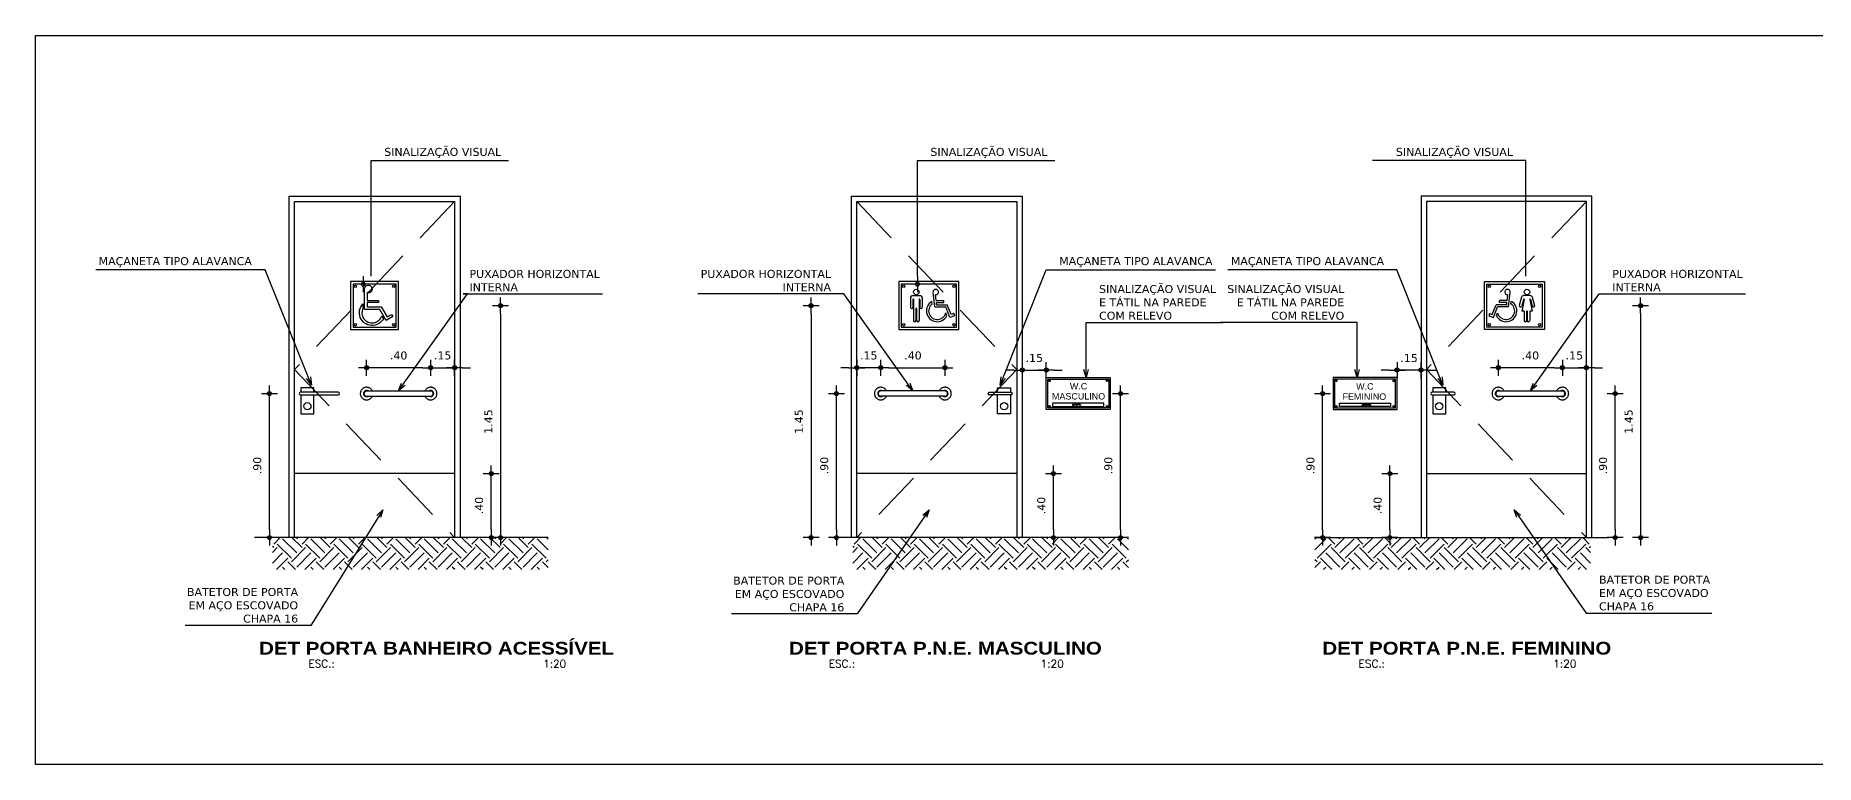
# Model space of a CAD drawing. Header units: millimetres. Extents: x 490 to 675, y -160 to -87.
# Drawn here: x 604.93 to 616.05, y -111.9 to -107.35 of the extents above; entities that cross this region are included whole.
import ezdxf
from ezdxf.enums import TextEntityAlignment as Align

# ---------------------------------------------------------------- set-up
doc = ezdxf.new("R2010")
doc.units = ezdxf.units.MM
doc.header["$LTSCALE"] = 2.5
doc.linetypes.add('HIDDEN', pattern=[0.375, 0.25, -0.125])
doc.linetypes.add('HIDDEN2', pattern=[0.1875, 0.125, -0.0625])
for name, color, linetype in [('COTAS', 1, 'Continuous'), ('HACHURA LINHA', 8, 'Continuous'), ('IND_TEXTOS', 1, 'Continuous'), ('PAREDE', 4, 'Continuous'), ('Projecao', 8, 'HIDDEN'), ('PROJEÇÃO', 1, 'HIDDEN2'), ('TITULO', 2, 'Continuous'), ('TXAMB', 2, 'Continuous'), ('VISTA', 1, 'Continuous')]:
    doc.layers.add(name, color=color, linetype=linetype)
doc.styles.add('ARIAL', font='arial.ttf')
doc.styles.add('COTA100', font='ROMANS.SHX')
doc.styles.add('COTA200', font='ROMANS.SHX')
doc.styles.add('TIT200', font='')
doc.styles.add('VERDANA', font='verdana.ttf')
doc.styles.get('TIT200').set_extended_font_data('Arial Black')
doc.dimstyles.new('COTA025', dxfattribs={"dimtxt": 0.05, "dimasz": 0.05, "dimexe": 1.25, "dimexo": 0.625, "dimgap": 0.05, "dimtad": 1, "dimzin": 4, "dimdsep": 46, "dimtxsty": 'VERDANA', "dimblk": 'bola', "dimcen": -0.25, "dimse1": 1, "dimse2": 1, "dimclrd": 1, "dimclrt": 2, "dimadec": 0, "dimazin": 0, "dimtfac": 1, "dimtix": 1, "dimtmove": 2, "dimatfit": 3, "dimldrblk": 'OPEN30', "dimfxl": 1.25, "dimtolj": 1, "dimarcsym": 0})
doc.dimstyles.new('COTA100', dxfattribs={"dimtxt": 0.18, "dimasz": 0.18, "dimexe": 0.05, "dimexo": 0.06, "dimgap": 0.1, "dimtad": 1, "dimzin": 4, "dimdsep": 46, "dimtxsty": 'COTA100', "dimblk": 'bola', "dimcen": 0.09, "dimdle": 0.05, "dimse1": 1, "dimse2": 1, "dimclrd": 256, "dimclrt": 2, "dimadec": 0, "dimazin": 0, "dimtfac": 1, "dimtix": 1, "dimtmove": 2, "dimatfit": 1, "dimldrblk": 'OPEN30', "dimfxl": 1, "dimtolj": 1, "dimtzin": 4, "dimarcsym": 0})

# ---------------------------------------------------------------- blocks, each defined once
blk = doc.blocks.new('bola')
blk.add_hatch(color=0).paths.add_polyline_path([(-0.25, 0, 1), (0.25, 0, 1)])
at = {"color": 0}
for p, q in [((-1, 0), (-0.25, 0)), ((0, 1), (0, 0.25)), ((0.25, 0), (1, 0)), ((0, -0.25), (0, -1))]:
    blk.add_line(p, q, dxfattribs=at)
blk.add_circle((0, 0), 0.25, dxfattribs=at)
blk = doc.blocks.new('*D257')
at = {"layer": 'COTAS', "color": 1, "lineweight": -2}
blk.add_line((609.778, -109.085), (609.778, -110.435), dxfattribs=at)
at = {"layer": 'DEFPOINTS', "color": 0}
for p in [(610.327, -109.035), (609.778, -110.485), (611.058, -110.485)]:
    blk.add_point(p, dxfattribs=at)
at = {"layer": 'COTAS', "color": 1, "lineweight": -2, "xscale": 0.05, "yscale": 0.05, "zscale": 0.05}
for p, rotation in [((609.778, -109.035), 90), ((609.778, -110.485), 270)]:
    blk.add_blockref('bola', p, dxfattribs=dict(at, rotation=rotation))
at = {"layer": 'COTAS', "color": 2, "insert": (609.702, -109.76), "char_height": 0.05, "attachment_point": 5, "rotation": 90, "style": 'VERDANA'}
blk.add_mtext('\\A1;1.45', dxfattribs=at)
blk = doc.blocks.new('_OPEN30')
at = {"color": 0, "linetype": 'ByBlock', "ltscale": 0.5}
for p, q in [((-1, 0.27), (0, 0)), ((0, 0), (-1, -0.27)), ((0, 0), (-1, 0))]:
    blk.add_line(p, q, dxfattribs=at)
blk = doc.blocks.new('*D258')
at = {"layer": 'COTAS', "color": 1, "lineweight": -2}
blk.add_line((611.293, -110.435), (611.293, -110.135), dxfattribs=at)
at = {"layer": 'DEFPOINTS', "color": 0}
for p in [(611.049, -110.085), (611.293, -110.085), (611.124, -110.485)]:
    blk.add_point(p, dxfattribs=at)
at = {"layer": 'COTAS', "color": 1, "lineweight": -2, "xscale": 0.05, "yscale": 0.05, "zscale": 0.05}
for p, rotation in [((611.293, -110.085), 90), ((611.293, -110.485), 270)]:
    blk.add_blockref('bola', p, dxfattribs=dict(at, rotation=rotation))
at = {"layer": 'COTAS', "color": 2, "insert": (611.217, -110.285), "char_height": 0.05, "attachment_point": 5, "rotation": 90, "style": 'VERDANA'}
blk.add_mtext('\\A1;.40', dxfattribs=at)
blk = doc.blocks.new('*D259')
at = {"layer": 'COTAS', "color": 1, "lineweight": -2}
for p, q in [((611.048, -109.438), (610.998, -109.438)), ((611.098, -109.438), (611.248, -109.438)), ((611.298, -109.438), (611.348, -109.438))]:
    blk.add_line(p, q, dxfattribs=at)
at = {"layer": 'DEFPOINTS', "color": 0}
for p in [(611.098, -109.418), (611.248, -109.438), (611.248, -109.485)]:
    blk.add_point(p, dxfattribs=at)
at = {"layer": 'COTAS', "color": 1, "lineweight": -2, "xscale": 0.05, "yscale": 0.05, "zscale": 0.05}
blk.add_blockref('bola', (611.098, -109.438), dxfattribs=at)
at = {"layer": 'COTAS', "color": 1, "lineweight": -2, "xscale": 0.05, "yscale": 0.05, "zscale": 0.05, "rotation": 180}
blk.add_blockref('bola', (611.248, -109.438), dxfattribs=at)
at = {"layer": 'COTAS', "color": 2, "insert": (611.173, -109.363), "char_height": 0.05, "attachment_point": 5, "style": 'VERDANA'}
blk.add_mtext('\\A1;.15', dxfattribs=at)
blk = doc.blocks.new('*D260')
at = {"layer": 'COTAS', "color": 1, "lineweight": -2}
blk.add_line((611.712, -110.435), (611.712, -109.635), dxfattribs=at)
at = {"layer": 'DEFPOINTS', "color": 0}
for p in [(611.248, -109.585), (611.712, -109.585), (611.229, -110.485)]:
    blk.add_point(p, dxfattribs=at)
at = {"layer": 'COTAS', "color": 1, "lineweight": -2, "xscale": 0.05, "yscale": 0.05, "zscale": 0.05}
for p, rotation in [((611.712, -109.585), 90), ((611.712, -110.485), 270)]:
    blk.add_blockref('bola', p, dxfattribs=dict(at, rotation=rotation))
at = {"layer": 'COTAS', "color": 2, "insert": (611.636, -110.035), "char_height": 0.05, "attachment_point": 5, "rotation": 90, "style": 'VERDANA'}
blk.add_mtext('\\A1;.90', dxfattribs=at)
blk = doc.blocks.new('USERTICK')
at = {"color": 0}
for p, q in [((-1, 0), (1, 0)), ((0, 1), (0, -1))]:
    blk.add_line(p, q, dxfattribs=at)
blk.add_circle((0, 0), 0.25, dxfattribs=at)
blk = doc.blocks.new('*D270')
at = {"layer": 'COTAS', "color": 1, "lineweight": -2}
blk.add_line((609.937, -110.435), (609.937, -109.635), dxfattribs=at)
at = {"layer": 'DEFPOINTS', "color": 0}
for p in [(609.937, -109.585), (610.214, -109.585), (610.031, -110.485)]:
    blk.add_point(p, dxfattribs=at)
at = {"layer": 'COTAS', "color": 1, "lineweight": -2, "xscale": 0.05, "yscale": 0.05, "zscale": 0.05}
for p, rotation in [((609.937, -109.585), 90), ((609.937, -110.485), 270)]:
    blk.add_blockref('bola', p, dxfattribs=dict(at, rotation=rotation))
at = {"layer": 'COTAS', "color": 2, "insert": (609.861, -110.035), "char_height": 0.05, "attachment_point": 5, "rotation": 90, "style": 'VERDANA'}
blk.add_mtext('\\A1;.90', dxfattribs=at)
blk = doc.blocks.new('*D271')
at = {"layer": 'COTAS', "color": 1, "lineweight": -2}
blk.add_line((610.264, -109.423), (610.565, -109.423), dxfattribs=at)
at = {"layer": 'DEFPOINTS', "color": 0}
for p in [(610.615, -109.423), (610.214, -109.585), (610.615, -109.585)]:
    blk.add_point(p, dxfattribs=at)
at = {"layer": 'COTAS', "color": 1, "lineweight": -2, "xscale": 0.05, "yscale": 0.05, "zscale": 0.05, "rotation": 180}
blk.add_blockref('bola', (610.214, -109.423), dxfattribs=at)
at = {"layer": 'COTAS', "color": 1, "lineweight": -2, "xscale": 0.05, "yscale": 0.05, "zscale": 0.05}
blk.add_blockref('bola', (610.615, -109.423), dxfattribs=at)
at = {"layer": 'COTAS', "color": 2, "insert": (610.415, -109.347), "char_height": 0.05, "attachment_point": 5, "style": 'VERDANA'}
blk.add_mtext('\\A1;.40', dxfattribs=at)
blk = doc.blocks.new('*D272')
at = {"layer": 'COTAS', "color": 1, "lineweight": -2}
for p, q in [((610.014, -109.423), (609.964, -109.423)), ((610.214, -109.423), (610.064, -109.423)), ((610.264, -109.423), (610.314, -109.423))]:
    blk.add_line(p, q, dxfattribs=at)
at = {"layer": 'DEFPOINTS', "color": 0}
for p in [(610.064, -109.423), (610.214, -109.585), (610.064, -110.085)]:
    blk.add_point(p, dxfattribs=at)
at = {"layer": 'COTAS', "color": 1, "lineweight": -2, "xscale": 0.05, "yscale": 0.05, "zscale": 0.05}
blk.add_blockref('bola', (610.064, -109.423), dxfattribs=at)
at = {"layer": 'COTAS', "color": 1, "lineweight": -2, "xscale": 0.05, "yscale": 0.05, "zscale": 0.05, "rotation": 180}
blk.add_blockref('bola', (610.214, -109.423), dxfattribs=at)
at = {"layer": 'COTAS', "color": 2, "insert": (610.139, -109.347), "char_height": 0.05, "attachment_point": 5, "style": 'VERDANA'}
blk.add_mtext('\\A1;.15', dxfattribs=at)
blk = doc.blocks.new('*D230')
at = {"layer": 'COTAS', "color": 1, "lineweight": -2}
blk.add_line((614.962, -109.085), (614.962, -110.435), dxfattribs=at)
at = {"layer": 'DEFPOINTS', "color": 0}
for p in [(614.413, -109.035), (613.682, -110.485), (614.962, -110.485)]:
    blk.add_point(p, dxfattribs=at)
at = {"layer": 'COTAS', "color": 1, "lineweight": -2, "xscale": 0.05, "yscale": 0.05, "zscale": 0.05}
for p, rotation in [((614.962, -109.035), 90), ((614.962, -110.485), 270)]:
    blk.add_blockref('bola', p, dxfattribs=dict(at, rotation=rotation))
at = {"layer": 'COTAS', "color": 2, "insert": (614.887, -109.76), "char_height": 0.05, "attachment_point": 5, "rotation": 90, "style": 'VERDANA'}
blk.add_mtext('\\A1;1.45', dxfattribs=at)
blk = doc.blocks.new('*D231')
at = {"layer": 'COTAS', "color": 1, "lineweight": -2}
blk.add_line((613.395, -110.435), (613.395, -110.135), dxfattribs=at)
at = {"layer": 'DEFPOINTS', "color": 0}
for p in [(613.395, -110.085), (613.639, -110.085), (613.564, -110.485)]:
    blk.add_point(p, dxfattribs=at)
at = {"layer": 'COTAS', "color": 1, "lineweight": -2, "xscale": 0.05, "yscale": 0.05, "zscale": 0.05}
for p, rotation in [((613.395, -110.085), 90), ((613.395, -110.485), 270)]:
    blk.add_blockref('bola', p, dxfattribs=dict(at, rotation=rotation))
at = {"layer": 'COTAS', "color": 2, "insert": (613.319, -110.285), "char_height": 0.05, "attachment_point": 5, "rotation": 90, "style": 'VERDANA'}
blk.add_mtext('\\A1;.40', dxfattribs=at)
blk = doc.blocks.new('*D232')
at = {"layer": 'COTAS', "color": 1, "lineweight": -2}
for p, q in [((613.39, -109.438), (613.34, -109.438)), ((613.59, -109.438), (613.44, -109.438)), ((613.64, -109.438), (613.69, -109.438))]:
    blk.add_line(p, q, dxfattribs=at)
at = {"layer": 'DEFPOINTS', "color": 0}
for p in [(613.59, -109.418), (613.44, -109.438), (613.44, -109.485)]:
    blk.add_point(p, dxfattribs=at)
at = {"layer": 'COTAS', "color": 1, "lineweight": -2, "xscale": 0.05, "yscale": 0.05, "zscale": 0.05}
blk.add_blockref('bola', (613.44, -109.438), dxfattribs=at)
at = {"layer": 'COTAS', "color": 1, "lineweight": -2, "xscale": 0.05, "yscale": 0.05, "zscale": 0.05, "rotation": 180}
blk.add_blockref('bola', (613.59, -109.438), dxfattribs=at)
at = {"layer": 'COTAS', "color": 2, "insert": (613.515, -109.363), "char_height": 0.05, "attachment_point": 5, "style": 'VERDANA'}
blk.add_mtext('\\A1;.15', dxfattribs=at)
blk = doc.blocks.new('*D233')
at = {"layer": 'COTAS', "color": 1, "lineweight": -2}
blk.add_line((612.975, -110.435), (612.975, -109.635), dxfattribs=at)
at = {"layer": 'DEFPOINTS', "color": 0}
for p in [(612.975, -109.585), (613.44, -109.585), (613.458, -110.485)]:
    blk.add_point(p, dxfattribs=at)
at = {"layer": 'COTAS', "color": 1, "lineweight": -2, "xscale": 0.05, "yscale": 0.05, "zscale": 0.05}
for p, rotation in [((612.975, -109.585), 90), ((612.975, -110.485), 270)]:
    blk.add_blockref('bola', p, dxfattribs=dict(at, rotation=rotation))
at = {"layer": 'COTAS', "color": 2, "insert": (612.899, -110.035), "char_height": 0.05, "attachment_point": 5, "rotation": 90, "style": 'VERDANA'}
blk.add_mtext('\\A1;.90', dxfattribs=at)
blk = doc.blocks.new('*D261')
at = {"layer": 'COTAS', "color": 1, "lineweight": -2}
blk.add_line((614.803, -110.435), (614.803, -109.635), dxfattribs=at)
at = {"layer": 'DEFPOINTS', "color": 0}
for p in [(614.526, -109.585), (614.803, -109.585), (614.71, -110.485)]:
    blk.add_point(p, dxfattribs=at)
at = {"layer": 'COTAS', "color": 1, "lineweight": -2, "xscale": 0.05, "yscale": 0.05, "zscale": 0.05}
for p, rotation in [((614.803, -109.585), 90), ((614.803, -110.485), 270)]:
    blk.add_blockref('bola', p, dxfattribs=dict(at, rotation=rotation))
at = {"layer": 'COTAS', "color": 2, "insert": (614.727, -110.035), "char_height": 0.05, "attachment_point": 5, "rotation": 90, "style": 'VERDANA'}
blk.add_mtext('\\A1;.90', dxfattribs=at)
blk = doc.blocks.new('*D262')
at = {"layer": 'COTAS', "color": 1, "lineweight": -2}
blk.add_line((614.423, -109.423), (614.123, -109.423), dxfattribs=at)
at = {"layer": 'DEFPOINTS', "color": 0}
for p in [(614.073, -109.423), (614.073, -109.585), (614.473, -109.585)]:
    blk.add_point(p, dxfattribs=at)
at = {"layer": 'COTAS', "color": 1, "lineweight": -2, "xscale": 0.05, "yscale": 0.05, "zscale": 0.05, "rotation": 180}
blk.add_blockref('bola', (614.073, -109.423), dxfattribs=at)
at = {"layer": 'COTAS', "color": 1, "lineweight": -2, "xscale": 0.05, "yscale": 0.05, "zscale": 0.05}
blk.add_blockref('bola', (614.473, -109.423), dxfattribs=at)
at = {"layer": 'COTAS', "color": 2, "insert": (614.273, -109.347), "char_height": 0.05, "attachment_point": 5, "style": 'VERDANA'}
blk.add_mtext('\\A1;.40', dxfattribs=at)
blk = doc.blocks.new('*D263')
at = {"layer": 'COTAS', "color": 1, "lineweight": -2}
for p, q in [((614.423, -109.423), (614.373, -109.423)), ((614.473, -109.423), (614.623, -109.423)), ((614.673, -109.423), (614.723, -109.423))]:
    blk.add_line(p, q, dxfattribs=at)
at = {"layer": 'DEFPOINTS', "color": 0}
for p in [(614.623, -109.423), (614.473, -109.585), (614.623, -110.085)]:
    blk.add_point(p, dxfattribs=at)
at = {"layer": 'COTAS', "color": 1, "lineweight": -2, "xscale": 0.05, "yscale": 0.05, "zscale": 0.05}
blk.add_blockref('bola', (614.473, -109.423), dxfattribs=at)
at = {"layer": 'COTAS', "color": 1, "lineweight": -2, "xscale": 0.05, "yscale": 0.05, "zscale": 0.05, "rotation": 180}
blk.add_blockref('bola', (614.623, -109.423), dxfattribs=at)
at = {"layer": 'COTAS', "color": 2, "insert": (614.548, -109.347), "char_height": 0.05, "attachment_point": 5, "style": 'VERDANA'}
blk.add_mtext('\\A1;.15', dxfattribs=at)
blk = doc.blocks.new('*D325')
at = {"layer": 'COTAS', "color": 1, "lineweight": -2}
blk.add_line((607.838, -109.085), (607.838, -110.435), dxfattribs=at)
at = {"layer": 'DEFPOINTS', "color": 0}
for p in [(607.251, -109.035), (606.557, -110.485), (607.838, -110.485)]:
    blk.add_point(p, dxfattribs=at)
at = {"layer": 'COTAS', "color": 1, "lineweight": -2, "xscale": 0.05, "yscale": 0.05, "zscale": 0.05}
for p, rotation in [((607.838, -109.035), 90), ((607.838, -110.485), 270)]:
    blk.add_blockref('bola', p, dxfattribs=dict(at, rotation=rotation))
at = {"layer": 'COTAS', "color": 2, "insert": (607.762, -109.76), "char_height": 0.05, "attachment_point": 5, "rotation": 90, "style": 'VERDANA'}
blk.add_mtext('\\A1;1.45', dxfattribs=at)
blk = doc.blocks.new('*D326')
at = {"layer": 'COTAS', "color": 1, "lineweight": -2}
blk.add_line((607.78, -110.435), (607.78, -110.135), dxfattribs=at)
at = {"layer": 'DEFPOINTS', "color": 0}
for p in [(607.536, -110.085), (607.78, -110.085), (607.611, -110.485)]:
    blk.add_point(p, dxfattribs=at)
at = {"layer": 'COTAS', "color": 1, "lineweight": -2, "xscale": 0.05, "yscale": 0.05, "zscale": 0.05}
for p, rotation in [((607.78, -110.085), 90), ((607.78, -110.485), 270)]:
    blk.add_blockref('bola', p, dxfattribs=dict(at, rotation=rotation))
at = {"layer": 'COTAS', "color": 2, "insert": (607.704, -110.285), "char_height": 0.05, "attachment_point": 5, "rotation": 90, "style": 'VERDANA'}
blk.add_mtext('\\A1;.40', dxfattribs=at)
blk = doc.blocks.new('*D327')
at = {"layer": 'COTAS', "color": 1, "lineweight": -2}
blk.add_line((606.394, -110.435), (606.394, -109.635), dxfattribs=at)
at = {"layer": 'DEFPOINTS', "color": 0}
for p in [(606.394, -109.585), (607.184, -109.585), (606.3, -110.485)]:
    blk.add_point(p, dxfattribs=at)
at = {"layer": 'COTAS', "color": 1, "lineweight": -2, "xscale": 0.05, "yscale": 0.05, "zscale": 0.05}
for p, rotation in [((606.394, -109.585), 90), ((606.394, -110.485), 270)]:
    blk.add_blockref('bola', p, dxfattribs=dict(at, rotation=rotation))
at = {"layer": 'COTAS', "color": 2, "insert": (606.318, -110.035), "char_height": 0.05, "attachment_point": 5, "rotation": 90, "style": 'VERDANA'}
blk.add_mtext('\\A1;.90', dxfattribs=at)
blk = doc.blocks.new('*D328')
at = {"layer": 'COTAS', "color": 1, "lineweight": -2}
blk.add_line((607.351, -109.423), (607.051, -109.423), dxfattribs=at)
at = {"layer": 'DEFPOINTS', "color": 0}
for p in [(607.001, -109.423), (607.001, -109.585), (607.401, -109.585)]:
    blk.add_point(p, dxfattribs=at)
at = {"layer": 'COTAS', "color": 1, "lineweight": -2, "xscale": 0.05, "yscale": 0.05, "zscale": 0.05, "rotation": 180}
blk.add_blockref('bola', (607.001, -109.423), dxfattribs=at)
at = {"layer": 'COTAS', "color": 1, "lineweight": -2, "xscale": 0.05, "yscale": 0.05, "zscale": 0.05}
blk.add_blockref('bola', (607.401, -109.423), dxfattribs=at)
at = {"layer": 'COTAS', "color": 2, "insert": (607.201, -109.347), "char_height": 0.05, "attachment_point": 5, "style": 'VERDANA'}
blk.add_mtext('\\A1;.40', dxfattribs=at)
blk = doc.blocks.new('*D329')
at = {"layer": 'COTAS', "color": 1, "lineweight": -2}
for p, q in [((607.351, -109.423), (607.301, -109.423)), ((607.401, -109.423), (607.551, -109.423)), ((607.601, -109.423), (607.651, -109.423))]:
    blk.add_line(p, q, dxfattribs=at)
at = {"layer": 'DEFPOINTS', "color": 0}
for p in [(607.551, -109.423), (607.401, -109.585), (607.551, -110.085)]:
    blk.add_point(p, dxfattribs=at)
at = {"layer": 'COTAS', "color": 1, "lineweight": -2, "xscale": 0.05, "yscale": 0.05, "zscale": 0.05}
blk.add_blockref('bola', (607.401, -109.423), dxfattribs=at)
at = {"layer": 'COTAS', "color": 1, "lineweight": -2, "xscale": 0.05, "yscale": 0.05, "zscale": 0.05, "rotation": 180}
blk.add_blockref('bola', (607.551, -109.423), dxfattribs=at)
at = {"layer": 'COTAS', "color": 2, "insert": (607.476, -109.347), "char_height": 0.05, "attachment_point": 5, "style": 'VERDANA'}
blk.add_mtext('\\A1;.15', dxfattribs=at)
blk = doc.blocks.new('A$C3C616FB4')
at = {"color": 0}
for points in [[(0.938, 1.125), (0.375, 1.125), (0.375, 0.916), (1.072, 0.916), (1.358, 0.42), (1.575, 0.545), (1.637, 0.437), (1.312, 0.249), (1, 0.791), (0.25, 0.791), (0.25, 1.791, -3.146264), (0.375, 1.614), (0.375, 1.225), (0.938, 1.225)], [(0.175, 1.059), (0.175, 0.843, 1.067989), (1.1, 0.468), (1.177, 0.333, -1.151299)]]:
    blk.add_lwpolyline(points, format="xyb", close=True, dxfattribs=at)

msp = doc.modelspace()

# ---------------------------------------------------------------- hatches: boundary and pattern name
at = {"layer": 'HACHURA LINHA'}
h = msp.add_hatch(dxfattribs=at)
h.set_pattern_fill('EARTH', color=256, scale=0.5, angle=45, style=0)
h.set_pattern_definition([(45, (543.66472, -310.99114), (0, 0.176776695), [0.125, -0.125]), (45, (543.63157, -310.95799), (0, 0.176776695), [0.125, -0.125]), (45, (543.59843, -310.92485), (0, 0.176776695), [0.125, -0.125]), (135, (543.59843, -310.90275), (-0.176776695, 0), [0.125, -0.125]), (135, (543.63157, -310.8696), (-0.176776695, 0), [0.125, -0.125]), (135, (543.66472, -310.83646), (-0.176776695, 0), [0.125, -0.125])])
h.paths.add_polyline_path([(608.135, -110.485), (606.413, -110.485), (606.413, -110.685), (608.135, -110.685)])
h = msp.add_hatch(dxfattribs=at)
h.set_pattern_fill('EARTH', color=256, scale=0.5, angle=45, style=0)
h.set_pattern_definition([(45, (547.29079, -310.99114), (0, 0.176776695), [0.125, -0.125]), (45, (547.25765, -310.95799), (0, 0.176776695), [0.125, -0.125]), (45, (547.2245, -310.92485), (0, 0.176776695), [0.125, -0.125]), (135, (547.2245, -310.90275), (-0.176776695, 0), [0.125, -0.125]), (135, (547.25765, -310.8696), (-0.176776695, 0), [0.125, -0.125]), (135, (547.29079, -310.83646), (-0.176776695, 0), [0.125, -0.125])])
h.paths.add_polyline_path([(611.761, -110.485), (610.039, -110.485), (610.039, -110.685), (611.761, -110.685)])
h = msp.add_hatch(dxfattribs=at)
h.set_pattern_fill('EARTH', color=256, scale=0.5, angle=45, style=0)
h.set_pattern_definition([(135, (677.39694, -310.99114), (0, 0.176776695), [0.125, -0.125]), (135, (677.43009, -310.95799), (0, 0.176776695), [0.125, -0.125]), (135, (677.46323, -310.92485), (0, 0.176776695), [0.125, -0.125]), (45, (677.46323, -310.90275), (0.176776695, 0), [0.125, -0.125]), (45, (677.43009, -310.8696), (0.176776695, 0), [0.125, -0.125]), (45, (677.39694, -310.83646), (0.176776695, 0), [0.125, -0.125])])
h.paths.add_polyline_path([(612.927, -110.485), (614.649, -110.485), (614.649, -110.685), (612.927, -110.685)])

# ---------------------------------------------------------------- linework, layer by layer
at = {"color": 6}
msp.add_lwpolyline([(604.933, -107.347), (621.482, -107.347), (621.482, -111.904), (604.933, -111.904)], close=True, dxfattribs=at)
at = {"layer": 'COTAS'}
for p, q in [((607.03, -108.851), (607.03, -108.128)), ((610.443, -108.851), (610.443, -108.128)), ((614.244, -108.851), (614.244, -108.128))]:
    msp.add_line(p, q, dxfattribs=at)
at = {"layer": 'IND_TEXTOS'}
for p, q in [((607.03, -108.128), (607.888, -108.128)), ((610.443, -108.128), (611.301, -108.128)), ((614.244, -108.128), (613.287, -108.128))]:
    msp.add_line(p, q, dxfattribs=at)
at = {"layer": 'PAREDE'}
for p, q in [((608.135, -110.485), (606.3, -110.485)), ((611.761, -110.485), (609.924, -110.485)), ((612.927, -110.485), (614.763, -110.485))]:
    msp.add_line(p, q, dxfattribs=at)
at = {"layer": 'Projecao'}
for points in [[(607.001, -109.568), (607.401, -109.568)], [(607.001, -109.601), (607.401, -109.601)], [(610.615, -109.568), (610.214, -109.568)], [(610.615, -109.601), (610.214, -109.601)], [(614.072, -109.568), (614.473, -109.568)], [(614.073, -109.601), (614.473, -109.601)]]:
    msp.add_lwpolyline(points, dxfattribs=at)
for centre, radius, start, end in [((607.001, -109.585), 0.0394, 24.3648, 335.6352), ((607.401, -109.585), 0.0394, 204.3648, 155.6352), ((610.214, -109.585), 0.0394, 24.3648, 335.6352), ((610.615, -109.585), 0.0394, 204.3648, 155.6352), ((614.073, -109.585), 0.0394, 24.3648, 335.6352), ((614.473, -109.585), 0.0394, 204.3648, 155.6352), ((607.001, -109.585), 0.0192, 57.8393, 302.1607), ((607.001, -109.585), 0.0163, 90, 270), ((607.401, -109.585), 0.0192, 237.8393, 122.1607), ((607.401, -109.585), 0.0163, 270, 90), ((610.214, -109.585), 0.0192, 57.8393, 302.1607), ((610.214, -109.585), 0.0163, 90, 270), ((610.615, -109.585), 0.0192, 237.8393, 122.1607), ((610.615, -109.585), 0.0163, 270, 90), ((614.073, -109.585), 0.0192, 57.8393, 302.1607), ((614.073, -109.585), 0.0163, 90, 270), ((614.473, -109.585), 0.0192, 237.8393, 122.1607), ((614.473, -109.585), 0.0163, 270, 90)]:
    msp.add_arc(centre, radius, start, end, dxfattribs=at)
at = {"layer": 'PROJEÇÃO'}
for points in [[(607.551, -108.385), (606.551, -109.435), (607.551, -110.485)], [(610.064, -108.385), (611.064, -109.435), (610.064, -110.485)], [(614.623, -108.385), (613.623, -109.435), (614.623, -110.485)]]:
    msp.add_lwpolyline(points, dxfattribs=at)
at = {"layer": 'VISTA', "color": 2}
for p, q in [((606.518, -110.485), (606.518, -108.351)), ((606.518, -108.351), (607.585, -108.351)), ((606.551, -110.485), (606.551, -108.385)), ((606.551, -108.385), (607.551, -108.385)), ((607.551, -108.385), (607.551, -110.485)), ((607.585, -108.351), (607.585, -110.485)), ((610.031, -110.485), (610.031, -108.351)), ((610.031, -108.351), (611.098, -108.351)), ((610.064, -110.485), (610.064, -108.385)), ((610.064, -108.385), (611.064, -108.385)), ((611.064, -108.385), (611.064, -110.485)), ((611.098, -108.351), (611.098, -110.485)), ((614.657, -108.351), (613.59, -108.351)), ((613.59, -108.351), (613.59, -110.485)), ((614.623, -108.385), (613.623, -108.385)), ((613.623, -108.385), (613.623, -110.485)), ((614.623, -110.485), (614.623, -108.385)), ((614.657, -110.485), (614.657, -108.351)), ((607.551, -110.085), (606.551, -110.085)), ((611.064, -110.085), (610.064, -110.085)), ((613.623, -110.085), (614.623, -110.085))]:
    msp.add_line(p, q, dxfattribs=at)
at = {"layer": 'VISTA', "color": 8}
for p, q in [((610.399, -108.987), (610.399, -109.046)), ((610.414, -108.972), (610.458, -108.972)), ((610.473, -108.987), (610.473, -109.046)), ((610.551, -109.043), (610.541, -108.952)), ((610.56, -109.003), (610.556, -108.967)), ((614.128, -109.003), (614.132, -108.967)), ((614.137, -109.043), (614.147, -108.952)), ((614.218, -108.983), (614.204, -109.034)), ((614.271, -108.972), (614.232, -108.972)), ((614.285, -108.983), (614.299, -109.034)), ((610.414, -108.996), (610.414, -109.046)), ((610.419, -108.996), (610.419, -109.128)), ((610.434, -109.054), (610.434, -109.128)), ((610.438, -109.054), (610.438, -109.128)), ((610.453, -108.996), (610.453, -109.128)), ((610.458, -108.996), (610.458, -109.046)), ((610.535, -109.025), (610.534, -109.01)), ((610.551, -109.043), (610.62, -109.043)), ((610.56, -109.003), (610.607, -109.003)), ((610.562, -109.016), (610.607, -109.016)), ((610.563, -109.03), (610.562, -109.016)), ((610.563, -109.03), (610.629, -109.03)), ((610.607, -109.016), (610.607, -109.003)), ((610.645, -109.109), (610.62, -109.043)), ((610.627, -109.099), (610.62, -109.08)), ((610.653, -109.091), (610.629, -109.03)), ((610.675, -109.098), (610.645, -109.109)), ((610.67, -109.085), (610.653, -109.091)), ((610.67, -109.085), (610.675, -109.098)), ((614.018, -109.085), (614.013, -109.098)), ((614.013, -109.098), (614.042, -109.109)), ((614.018, -109.085), (614.035, -109.091)), ((614.035, -109.091), (614.059, -109.03)), ((614.042, -109.109), (614.068, -109.043)), ((614.125, -109.03), (614.059, -109.03)), ((614.061, -109.099), (614.068, -109.08)), ((614.137, -109.043), (614.068, -109.043)), ((614.128, -109.003), (614.08, -109.003)), ((614.08, -109.016), (614.08, -109.003)), ((614.126, -109.016), (614.08, -109.016)), ((614.125, -109.03), (614.126, -109.016)), ((614.152, -109.025), (614.154, -109.01)), ((614.23, -108.995), (614.219, -109.038)), ((614.234, -108.996), (614.219, -109.069)), ((614.234, -109.069), (614.219, -109.069)), ((614.234, -109.069), (614.234, -109.128)), ((614.249, -109.069), (614.249, -109.128)), ((614.254, -109.069), (614.249, -109.069)), ((614.254, -109.069), (614.254, -109.128)), ((614.269, -108.996), (614.284, -109.069)), ((614.269, -109.069), (614.269, -109.128)), ((614.284, -109.069), (614.269, -109.069)), ((614.273, -108.995), (614.284, -109.038))]:
    msp.add_line(p, q, dxfattribs=at)
at = {"layer": 'VISTA'}
for p, q in [((606.824, -109.577), (606.588, -109.577)), ((606.588, -109.593), (606.824, -109.593)), ((606.591, -109.549), (606.591, -109.577)), ((606.591, -109.593), (606.591, -109.711)), ((610.892, -109.577), (611.028, -109.577)), ((611.028, -109.593), (610.892, -109.593)), ((611.025, -109.549), (611.025, -109.577)), ((611.025, -109.593), (611.025, -109.711)), ((613.795, -109.577), (613.659, -109.577)), ((613.659, -109.593), (613.795, -109.593)), ((613.663, -109.549), (613.663, -109.577)), ((613.663, -109.593), (613.663, -109.711))]:
    msp.add_line(p, q, dxfattribs=at)
at = {"layer": 'VISTA', "color": 8}
for points in [[(606.901, -109.185), (607.201, -109.185), (607.201, -108.885), (606.901, -108.885)], [(606.916, -109.17), (607.186, -109.17), (607.186, -108.9), (606.916, -108.9)], [(610.327, -109.185), (610.702, -109.185), (610.702, -108.885), (610.327, -108.885)], [(610.342, -109.17), (610.687, -109.17), (610.687, -108.9), (610.342, -108.9)], [(614.361, -109.185), (613.986, -109.185), (613.986, -108.885), (614.361, -108.885)], [(614.346, -109.17), (614.001, -109.17), (614.001, -108.9), (614.346, -108.9)]]:
    msp.add_lwpolyline(points, close=True, dxfattribs=at)
at = {"layer": 'VISTA'}
for points in [[(611.648, -109.685), (611.248, -109.685), (611.248, -109.485), (611.648, -109.485)], [(611.638, -109.675), (611.258, -109.675), (611.258, -109.495), (611.638, -109.495)], [(613.04, -109.685), (613.44, -109.685), (613.44, -109.485), (613.04, -109.485)], [(613.05, -109.675), (613.43, -109.675), (613.43, -109.495), (613.05, -109.495)], [(611.288, -109.665), (611.608, -109.665), (611.608, -109.645), (611.288, -109.645)], [(611.414, -109.651), (611.414, -109.651), (611.413, -109.652), (611.413, -109.652), (611.413, -109.652), (611.413, -109.652), (611.413, -109.653), (611.413, -109.653), (611.414, -109.653), (611.414, -109.653), (611.414, -109.653), (611.415, -109.653), (611.415, -109.652), (611.415, -109.652), (611.414, -109.652), (611.414, -109.651)], [(611.414, -109.657), (611.414, -109.657), (611.413, -109.657), (611.413, -109.658), (611.413, -109.658), (611.413, -109.658), (611.413, -109.659), (611.413, -109.659), (611.414, -109.659), (611.414, -109.659), (611.414, -109.659), (611.415, -109.658), (611.415, -109.658), (611.415, -109.658), (611.414, -109.657), (611.414, -109.657)], [(611.417, -109.657), (611.416, -109.657), (611.416, -109.657), (611.416, -109.658), (611.416, -109.658), (611.416, -109.658), (611.416, -109.659), (611.416, -109.659), (611.417, -109.659), (611.417, -109.659), (611.417, -109.659), (611.418, -109.658), (611.418, -109.658), (611.418, -109.658), (611.417, -109.657), (611.417, -109.657)], [(611.421, -109.651), (611.421, -109.651), (611.421, -109.652), (611.421, -109.652), (611.421, -109.652), (611.421, -109.652), (611.421, -109.653), (611.421, -109.653), (611.421, -109.653), (611.422, -109.653), (611.422, -109.653), (611.422, -109.653), (611.422, -109.652), (611.422, -109.652), (611.422, -109.652), (611.422, -109.651)], [(611.421, -109.657), (611.421, -109.657), (611.421, -109.657), (611.421, -109.658), (611.421, -109.658), (611.421, -109.658), (611.421, -109.659), (611.421, -109.659), (611.421, -109.659), (611.422, -109.659), (611.422, -109.659), (611.422, -109.658), (611.422, -109.658), (611.422, -109.658), (611.422, -109.657), (611.422, -109.657)], [(611.424, -109.651), (611.424, -109.651), (611.424, -109.652), (611.423, -109.652), (611.423, -109.652), (611.423, -109.652), (611.424, -109.653), (611.424, -109.653), (611.424, -109.653), (611.425, -109.653), (611.425, -109.653), (611.425, -109.653), (611.425, -109.652), (611.425, -109.652), (611.425, -109.652), (611.425, -109.651)], [(611.424, -109.654), (611.424, -109.654), (611.424, -109.654), (611.423, -109.655), (611.423, -109.655), (611.423, -109.655), (611.424, -109.656), (611.424, -109.656), (611.424, -109.656), (611.425, -109.656), (611.425, -109.656), (611.425, -109.655), (611.425, -109.655), (611.425, -109.655), (611.425, -109.654), (611.425, -109.654)], [(611.429, -109.654), (611.429, -109.654), (611.428, -109.654), (611.428, -109.655), (611.428, -109.655), (611.428, -109.655), (611.428, -109.656), (611.428, -109.656), (611.429, -109.656), (611.429, -109.656), (611.429, -109.656), (611.43, -109.655), (611.43, -109.655), (611.43, -109.655), (611.429, -109.654), (611.429, -109.654)], [(611.432, -109.651), (611.431, -109.651), (611.431, -109.652), (611.431, -109.652), (611.431, -109.652), (611.431, -109.652), (611.431, -109.653), (611.431, -109.653), (611.432, -109.653), (611.432, -109.653), (611.432, -109.653), (611.432, -109.653), (611.433, -109.652), (611.433, -109.652), (611.432, -109.652), (611.432, -109.651)], [(611.436, -109.654), (611.436, -109.654), (611.436, -109.654), (611.436, -109.655), (611.435, -109.655), (611.436, -109.655), (611.436, -109.656), (611.436, -109.656), (611.436, -109.656), (611.437, -109.656), (611.437, -109.656), (611.437, -109.655), (611.437, -109.655), (611.437, -109.655), (611.437, -109.654), (611.437, -109.654)], [(611.436, -109.657), (611.436, -109.657), (611.436, -109.657), (611.436, -109.658), (611.435, -109.658), (611.436, -109.658), (611.436, -109.659), (611.436, -109.659), (611.436, -109.659), (611.437, -109.659), (611.437, -109.659), (611.437, -109.658), (611.437, -109.658), (611.437, -109.658), (611.437, -109.657), (611.437, -109.657)], [(611.439, -109.651), (611.439, -109.651), (611.439, -109.652), (611.438, -109.652), (611.438, -109.652), (611.438, -109.652), (611.439, -109.653), (611.439, -109.653), (611.439, -109.653), (611.439, -109.653), (611.44, -109.653), (611.44, -109.653), (611.44, -109.652), (611.44, -109.652), (611.44, -109.652), (611.44, -109.651)], [(611.444, -109.654), (611.444, -109.654), (611.443, -109.654), (611.443, -109.655), (611.443, -109.655), (611.443, -109.655), (611.443, -109.656), (611.443, -109.656), (611.444, -109.656), (611.444, -109.656), (611.444, -109.656), (611.445, -109.655), (611.445, -109.655), (611.445, -109.655), (611.444, -109.654), (611.444, -109.654)], [(611.444, -109.657), (611.444, -109.657), (611.443, -109.657), (611.443, -109.658), (611.443, -109.658), (611.443, -109.658), (611.443, -109.659), (611.443, -109.659), (611.444, -109.659), (611.444, -109.659), (611.444, -109.659), (611.445, -109.658), (611.445, -109.658), (611.445, -109.658), (611.444, -109.657), (611.444, -109.657)], [(611.447, -109.651), (611.446, -109.651), (611.446, -109.652), (611.446, -109.652), (611.446, -109.652), (611.446, -109.652), (611.446, -109.653), (611.446, -109.653), (611.447, -109.653), (611.447, -109.653), (611.447, -109.653), (611.447, -109.653), (611.448, -109.652), (611.447, -109.652), (611.447, -109.652), (611.447, -109.651)], [(611.451, -109.651), (611.451, -109.651), (611.451, -109.652), (611.451, -109.652), (611.45, -109.652), (611.45, -109.652), (611.451, -109.653), (611.451, -109.653), (611.451, -109.653), (611.452, -109.653), (611.452, -109.653), (611.452, -109.653), (611.452, -109.652), (611.452, -109.652), (611.452, -109.652), (611.452, -109.651)], [(611.454, -109.654), (611.454, -109.654), (611.454, -109.654), (611.453, -109.655), (611.453, -109.655), (611.453, -109.655), (611.454, -109.656), (611.454, -109.656), (611.454, -109.656), (611.454, -109.656), (611.455, -109.656), (611.455, -109.655), (611.455, -109.655), (611.455, -109.655), (611.455, -109.654), (611.455, -109.654)], [(611.459, -109.651), (611.458, -109.651), (611.458, -109.652), (611.458, -109.652), (611.458, -109.652), (611.458, -109.652), (611.458, -109.653), (611.458, -109.653), (611.459, -109.653), (611.459, -109.653), (611.459, -109.653), (611.46, -109.653), (611.46, -109.652), (611.46, -109.652), (611.459, -109.652), (611.459, -109.651)], [(611.459, -109.657), (611.458, -109.657), (611.458, -109.657), (611.458, -109.658), (611.458, -109.658), (611.458, -109.658), (611.458, -109.659), (611.458, -109.659), (611.459, -109.659), (611.459, -109.659), (611.459, -109.659), (611.46, -109.658), (611.46, -109.658), (611.46, -109.658), (611.459, -109.657), (611.459, -109.657)], [(611.462, -109.651), (611.461, -109.651), (611.461, -109.652), (611.461, -109.652), (611.461, -109.652), (611.461, -109.652), (611.461, -109.653), (611.461, -109.653), (611.462, -109.653), (611.462, -109.653), (611.462, -109.653), (611.462, -109.653), (611.462, -109.652), (611.462, -109.652), (611.462, -109.652), (611.462, -109.651)], [(611.462, -109.657), (611.461, -109.657), (611.461, -109.657), (611.461, -109.658), (611.461, -109.658), (611.461, -109.658), (611.461, -109.659), (611.461, -109.659), (611.462, -109.659), (611.462, -109.659), (611.462, -109.659), (611.462, -109.658), (611.462, -109.658), (611.462, -109.658), (611.462, -109.657), (611.462, -109.657)], [(613.4, -109.665), (613.08, -109.665), (613.08, -109.645), (613.4, -109.645)], [(613.226, -109.651), (613.226, -109.651), (613.227, -109.652), (613.227, -109.652), (613.227, -109.652), (613.227, -109.652), (613.227, -109.653), (613.226, -109.653), (613.226, -109.653), (613.226, -109.653), (613.225, -109.653), (613.225, -109.653), (613.225, -109.652), (613.225, -109.652), (613.225, -109.652), (613.226, -109.651)], [(613.226, -109.657), (613.226, -109.657), (613.227, -109.657), (613.227, -109.658), (613.227, -109.658), (613.227, -109.658), (613.227, -109.659), (613.226, -109.659), (613.226, -109.659), (613.226, -109.659), (613.225, -109.659), (613.225, -109.658), (613.225, -109.658), (613.225, -109.658), (613.225, -109.657), (613.226, -109.657)], [(613.229, -109.651), (613.229, -109.651), (613.23, -109.652), (613.23, -109.652), (613.23, -109.652), (613.23, -109.652), (613.23, -109.653), (613.229, -109.653), (613.229, -109.653), (613.229, -109.653), (613.228, -109.653), (613.228, -109.653), (613.228, -109.652), (613.228, -109.652), (613.228, -109.652), (613.229, -109.651)], [(613.229, -109.657), (613.229, -109.657), (613.23, -109.657), (613.23, -109.658), (613.23, -109.658), (613.23, -109.658), (613.23, -109.659), (613.229, -109.659), (613.229, -109.659), (613.229, -109.659), (613.228, -109.659), (613.228, -109.658), (613.228, -109.658), (613.228, -109.658), (613.228, -109.657), (613.229, -109.657)], [(613.234, -109.654), (613.234, -109.654), (613.234, -109.654), (613.234, -109.655), (613.234, -109.655), (613.234, -109.655), (613.234, -109.656), (613.234, -109.656), (613.234, -109.656), (613.233, -109.656), (613.233, -109.656), (613.233, -109.655), (613.233, -109.655), (613.233, -109.655), (613.233, -109.654), (613.233, -109.654)], [(613.236, -109.651), (613.237, -109.651), (613.237, -109.652), (613.237, -109.652), (613.237, -109.652), (613.237, -109.652), (613.237, -109.653), (613.237, -109.653), (613.236, -109.653), (613.236, -109.653), (613.236, -109.653), (613.236, -109.653), (613.236, -109.652), (613.236, -109.652), (613.236, -109.652), (613.236, -109.651)], [(613.241, -109.651), (613.241, -109.651), (613.242, -109.652), (613.242, -109.652), (613.242, -109.652), (613.242, -109.652), (613.242, -109.653), (613.241, -109.653), (613.241, -109.653), (613.241, -109.653), (613.24, -109.653), (613.24, -109.653), (613.24, -109.652), (613.24, -109.652), (613.24, -109.652), (613.241, -109.651)], [(613.244, -109.654), (613.244, -109.654), (613.245, -109.654), (613.245, -109.655), (613.245, -109.655), (613.245, -109.655), (613.245, -109.656), (613.244, -109.656), (613.244, -109.656), (613.244, -109.656), (613.243, -109.656), (613.243, -109.655), (613.243, -109.655), (613.243, -109.655), (613.243, -109.654), (613.244, -109.654)], [(613.244, -109.657), (613.244, -109.657), (613.245, -109.657), (613.245, -109.658), (613.245, -109.658), (613.245, -109.658), (613.245, -109.659), (613.244, -109.659), (613.244, -109.659), (613.244, -109.659), (613.243, -109.659), (613.243, -109.658), (613.243, -109.658), (613.243, -109.658), (613.243, -109.657), (613.244, -109.657)], [(613.249, -109.651), (613.249, -109.651), (613.249, -109.652), (613.249, -109.652), (613.249, -109.652), (613.249, -109.652), (613.249, -109.653), (613.249, -109.653), (613.249, -109.653), (613.248, -109.653), (613.248, -109.653), (613.248, -109.653), (613.248, -109.652), (613.248, -109.652), (613.248, -109.652), (613.248, -109.651)], [(613.251, -109.654), (613.252, -109.654), (613.252, -109.654), (613.252, -109.655), (613.252, -109.655), (613.252, -109.655), (613.252, -109.656), (613.252, -109.656), (613.251, -109.656), (613.251, -109.656), (613.251, -109.656), (613.251, -109.655), (613.251, -109.655), (613.251, -109.655), (613.251, -109.654), (613.251, -109.654)], [(613.251, -109.657), (613.252, -109.657), (613.252, -109.657), (613.252, -109.658), (613.252, -109.658), (613.252, -109.658), (613.252, -109.659), (613.252, -109.659), (613.251, -109.659), (613.251, -109.659), (613.251, -109.659), (613.251, -109.658), (613.251, -109.658), (613.251, -109.658), (613.251, -109.657), (613.251, -109.657)], [(613.256, -109.651), (613.256, -109.651), (613.257, -109.652), (613.257, -109.652), (613.257, -109.652), (613.257, -109.652), (613.257, -109.653), (613.256, -109.653), (613.256, -109.653), (613.256, -109.653), (613.255, -109.653), (613.255, -109.653), (613.255, -109.652), (613.255, -109.652), (613.255, -109.652), (613.256, -109.651)], [(613.259, -109.654), (613.259, -109.654), (613.259, -109.654), (613.26, -109.655), (613.26, -109.655), (613.26, -109.655), (613.259, -109.656), (613.259, -109.656), (613.259, -109.656), (613.259, -109.656), (613.258, -109.656), (613.258, -109.655), (613.258, -109.655), (613.258, -109.655), (613.258, -109.654), (613.259, -109.654)], [(613.263, -109.651), (613.264, -109.651), (613.264, -109.652), (613.264, -109.652), (613.264, -109.652), (613.264, -109.652), (613.264, -109.653), (613.264, -109.653), (613.263, -109.653), (613.263, -109.653), (613.263, -109.653), (613.263, -109.653), (613.263, -109.652), (613.263, -109.652), (613.263, -109.652), (613.263, -109.651)], [(613.263, -109.654), (613.264, -109.654), (613.264, -109.654), (613.264, -109.655), (613.264, -109.655), (613.264, -109.655), (613.264, -109.656), (613.264, -109.656), (613.263, -109.656), (613.263, -109.656), (613.263, -109.656), (613.263, -109.655), (613.263, -109.655), (613.263, -109.655), (613.263, -109.654), (613.263, -109.654)], [(613.266, -109.651), (613.267, -109.651), (613.267, -109.652), (613.267, -109.652), (613.267, -109.652), (613.267, -109.652), (613.267, -109.653), (613.267, -109.653), (613.266, -109.653), (613.266, -109.653), (613.266, -109.653), (613.266, -109.653), (613.266, -109.652), (613.266, -109.652), (613.266, -109.652), (613.266, -109.651)], [(613.266, -109.657), (613.267, -109.657), (613.267, -109.657), (613.267, -109.658), (613.267, -109.658), (613.267, -109.658), (613.267, -109.659), (613.267, -109.659), (613.266, -109.659), (613.266, -109.659), (613.266, -109.659), (613.266, -109.658), (613.266, -109.658), (613.266, -109.658), (613.266, -109.657), (613.266, -109.657)], [(613.271, -109.657), (613.271, -109.657), (613.272, -109.657), (613.272, -109.658), (613.272, -109.658), (613.272, -109.658), (613.272, -109.659), (613.271, -109.659), (613.271, -109.659), (613.271, -109.659), (613.27, -109.659), (613.27, -109.658), (613.27, -109.658), (613.27, -109.658), (613.27, -109.657), (613.271, -109.657)], [(613.274, -109.651), (613.274, -109.651), (613.274, -109.652), (613.275, -109.652), (613.275, -109.652), (613.275, -109.652), (613.274, -109.653), (613.274, -109.653), (613.274, -109.653), (613.274, -109.653), (613.273, -109.653), (613.273, -109.653), (613.273, -109.652), (613.273, -109.652), (613.273, -109.652), (613.274, -109.651)], [(613.274, -109.657), (613.274, -109.657), (613.274, -109.657), (613.275, -109.658), (613.275, -109.658), (613.275, -109.658), (613.274, -109.659), (613.274, -109.659), (613.274, -109.659), (613.274, -109.659), (613.273, -109.659), (613.273, -109.658), (613.273, -109.658), (613.273, -109.658), (613.273, -109.657), (613.274, -109.657)]]:
    msp.add_lwpolyline(points, close=True, dxfattribs=at)
for points in [[(606.672, -109.577), (606.672, -109.549), (606.591, -109.549)], [(606.591, -109.711), (606.672, -109.711), (606.672, -109.593)], [(610.944, -109.577), (610.944, -109.549), (611.025, -109.549)], [(611.025, -109.711), (610.944, -109.711), (610.944, -109.593)], [(613.744, -109.577), (613.744, -109.549), (613.663, -109.549)], [(613.663, -109.711), (613.744, -109.711), (613.744, -109.593)]]:
    msp.add_lwpolyline(points, dxfattribs=at)
at = {"layer": 'VISTA', "color": 8}
for centre, radius in [((606.931, -108.915), 0.0075), ((607.171, -108.915), 0.0075), ((610.357, -108.915), 0.0075), ((610.436, -108.95), 0.0169), ((610.672, -108.915), 0.0075), ((614.016, -108.915), 0.0075), ((614.252, -108.95), 0.0169), ((614.331, -108.915), 0.0075), ((606.931, -109.155), 0.0075), ((607.171, -109.155), 0.0075), ((610.357, -109.155), 0.0075), ((610.672, -109.155), 0.0075), ((614.016, -109.155), 0.0075), ((614.331, -109.155), 0.0075)]:
    msp.add_circle(centre, radius, dxfattribs=at)
at = {"layer": 'VISTA'}
for centre, radius in [((611.268, -109.505), 0.005), ((611.628, -109.505), 0.005), ((613.06, -109.505), 0.005), ((613.42, -109.505), 0.005), ((606.631, -109.664), 0.0224), ((610.985, -109.664), 0.0224), ((613.703, -109.664), 0.0224), ((611.268, -109.665), 0.005), ((611.628, -109.665), 0.005), ((613.06, -109.665), 0.005), ((613.42, -109.665), 0.005)]:
    msp.add_circle(centre, radius, dxfattribs=at)
at = {"layer": 'VISTA', "color": 8}
for centre, radius, start, end in [((610.414, -108.987), 0.015, 90, 180), ((610.458, -108.987), 0.015, 360, 90), ((610.557, -108.95), 0.0169, 265.0527, 186.5897), ((614.13, -108.95), 0.0169, 353.4103, 274.9473), ((614.232, -108.987), 0.015, 90, 165.3502), ((614.271, -108.987), 0.015, 14.6498, 90), ((610.407, -109.046), 0.0075, 180, 0), ((610.417, -108.996), 0.00225, 0, 180), ((610.436, -109.054), 0.00225, 0, 180), ((610.456, -108.996), 0.00225, 0, 180), ((610.465, -109.046), 0.0075, 180, 0), ((610.567, -109.068), 0.0675, 119.5935, 333.0007), ((610.567, -109.068), 0.054, 125.8311, 347.5852), ((614.121, -109.068), 0.0675, 206.9993, 60.4065), ((614.121, -109.068), 0.054, 192.4148, 54.1689), ((614.211, -109.036), 0.0075, 165.3502, 345.3502), ((614.232, -108.996), 0.00225, 345.3502, 165.3502), ((614.271, -108.996), 0.00225, 14.6498, 194.6498), ((614.292, -109.036), 0.0075, 194.6498, 14.6498), ((610.426, -109.128), 0.0075, 180, 0), ((610.446, -109.128), 0.0075, 180, 0), ((614.242, -109.128), 0.0075, 180, 0), ((614.261, -109.128), 0.0075, 180, 0)]:
    msp.add_arc(centre, radius, start, end, dxfattribs=at)
at = {"layer": 'VISTA'}
for centre, start, end in [((606.588, -109.585), 90, 270), ((606.824, -109.585), 270, 90), ((610.892, -109.585), 90, 270), ((611.028, -109.585), 270, 90), ((613.659, -109.585), 90, 270), ((613.795, -109.585), 270, 90)]:
    msp.add_arc(centre, 0.0081, start, end, dxfattribs=at)

# ---------------------------------------------------------------- block references
at = {"layer": 'COTAS', "xscale": 0.04999999999999716, "yscale": 0.04999999999999716, "zscale": 0.04999999999999716, "rotation": 270}
msp.add_blockref('USERTICK', (606.98, -108.901), dxfattribs=at)
at = {"layer": 'IND_TEXTOS', "xscale": 0.05, "yscale": 0.05, "zscale": 0.05, "rotation": 270}
msp.add_blockref('USERTICK', (610.443, -108.901), dxfattribs=at)
at = {"layer": 'VISTA', "color": 8, "xscale": 0.1270588235295236, "yscale": 0.1270588235295236, "zscale": 0.1270588235295236}
msp.add_blockref('A$C3C616FB4', (606.956, -109.159), dxfattribs=at)

# ---------------------------------------------------------------- texts
at = {"layer": 'TITULO'}
for s, height, style, p in [('DET PORTA BANHEIRO ACESSÍVEL', 0.08, 'TIT200', (607.438, -111.177)), ('DET PORTA P.N.E. MASCULINO', 0.08, 'TIT200', (610.618, -111.177)), ('DET PORTA P.N.E. FEMININO', 0.08, 'TIT200', (613.876, -111.177)), ('ESC.:                                    1:20', 0.048, 'COTA200', (607.443, -111.274)), ('ESC.:                                1:20', 0.048, 'COTA200', (610.623, -111.274)), ('ESC.:                             1:20', 0.048, 'COTA200', (613.88, -111.274))]:
    msp.add_text(s, height=height, dxfattribs=dict(at, style=style)).set_placement(p, align=Align.MIDDLE_CENTER)
at = {"layer": 'TXAMB', "color": 2, "char_height": 0.05, "style": 'VERDANA'}
for s, insert, attachment_point in [('SINALIZAÇÃO VISUAL ', (607.111, -108.112), 7), ('SINALIZAÇÃO VISUAL ', (610.524, -108.112), 7), ('SINALIZAÇÃO VISUAL ', (614.164, -108.112), 9), ('MAÇANETA TIPO ALAVANCA', (606.284, -108.795), 9), ('MAÇANETA TIPO ALAVANCA', (611.329, -108.795), 7), ('MAÇANETA TIPO ALAVANCA', (613.359, -108.795), 9), ('PUXADOR HORIZONTAL\\PINTERNA ', (607.644, -108.945), 7), ('PUXADOR HORIZONTAL\\PINTERNA ', (609.903, -108.945), 9), ('PUXADOR HORIZONTAL\\PINTERNA ', (614.785, -108.945), 7), ('SINALIZAÇÃO VISUAL\\PE TÁTIL NA PAREDE \\PCOM RELEVO', (611.578, -109.124), 7), ('SINALIZAÇÃO VISUAL\\PE TÁTIL NA PAREDE \\PCOM RELEVO', (613.11, -109.124), 9), ('BATETOR DE PORTA \\PEM AÇO ESCOVADO \\PCHAPA 16', (609.986, -110.947), 9), ('BATETOR DE PORTA \\PEM AÇO ESCOVADO \\PCHAPA 16', (614.702, -110.941), 7), ('BATETOR DE PORTA \\PEM AÇO ESCOVADO \\PCHAPA 16', (606.573, -111.018), 9)]:
    msp.add_mtext(s, dxfattribs=dict(at, insert=insert, attachment_point=attachment_point))
at = {"layer": 'VISTA', "style": 'ARIAL'}
for s, p in [('W.C', (611.45, -109.559)), ('W.C', (613.239, -109.56)), ('MASCULINO', (611.45, -109.622)), ('FEMININO', (613.236, -109.624))]:
    msp.add_text(s, height=0.04, dxfattribs=at).set_placement(p, align=Align.CENTER)

# ---------------------------------------------------------------- dimensions: what is measured, and where the dimension line sits
at = {"layer": 'COTAS'}
for base, p1, p2, angle, picture, middle in [((607.838, -110.485), (607.251, -109.035), (606.557, -110.485), 90, '*D325', (607.762, -109.76)), ((609.778, -110.485), (610.327, -109.035), (611.058, -110.485), 90, '*D257', (609.702, -109.76)), ((614.962, -110.485), (614.413, -109.035), (613.682, -110.485), 90, '*D230', (614.887, -109.76)), ((607.001, -109.423), (607.401, -109.585), (607.001, -109.585), 180, '*D328', (607.201, -109.347)), ((607.551, -109.423), (607.401, -109.585), (607.551, -110.085), 180, '*D329', (607.476, -109.347)), ((614.073, -109.423), (614.473, -109.585), (614.073, -109.585), 180, '*D262', (614.273, -109.347)), ((614.623, -109.423), (614.473, -109.585), (614.623, -110.085), 180, '*D263', (614.548, -109.347)), ((613.44, -109.438), (613.59, -109.418), (613.44, -109.485), 180, '*D232', (613.515, -109.363)), ((606.394, -109.585), (606.3, -110.485), (607.184, -109.585), 90, '*D327', (606.318, -110.035)), ((609.937, -109.585), (610.031, -110.485), (610.214, -109.585), 90, '*D270', (609.861, -110.035)), ((611.712, -109.585), (611.229, -110.485), (611.248, -109.585), 90, '*D260', (611.636, -110.035)), ((612.975, -109.585), (613.458, -110.485), (613.44, -109.585), 90, '*D233', (612.899, -110.035)), ((614.803, -109.585), (614.71, -110.485), (614.526, -109.585), 90, '*D261', (614.727, -110.035)), ((607.78, -110.085), (607.611, -110.485), (607.536, -110.085), 90, '*D326', (607.704, -110.285)), ((611.293, -110.085), (611.124, -110.485), (611.049, -110.085), 90, '*D258', (611.217, -110.285)), ((613.395, -110.085), (613.564, -110.485), (613.639, -110.085), 90, '*D231', (613.319, -110.285))]:
    dim = msp.add_linear_dim(base=base, p1=p1, p2=p2, angle=angle, dimstyle='COTA025', dxfattribs=at)
    dim.commit()
    dim.dimension.update_dxf_attribs({"geometry": picture, "text_midpoint": middle})
for base, p1, p2, picture, middle in [((610.064, -109.423), (610.214, -109.585), (610.064, -110.085), '*D272', (610.139, -109.347)), ((610.615, -109.423), (610.214, -109.585), (610.615, -109.585), '*D271', (610.415, -109.347)), ((611.248, -109.438), (611.098, -109.418), (611.248, -109.485), '*D259', (611.173, -109.363))]:
    dim = msp.add_linear_dim(base=base, p1=p1, p2=p2, dimstyle='COTA025', dxfattribs=at)
    dim.commit()
    dim.dimension.update_dxf_attribs({"geometry": picture, "text_midpoint": middle})

# ---------------------------------------------------------------- leaders
at = {"layer": 'COTAS', "annotation_type": 0, "has_hookline": 1}
for points, hookline_direction, text_width in [([(606.656, -109.532), (606.368, -108.811), (606.323, -108.811)], 1, 0.965), ([(610.96, -109.532), (611.248, -108.811), (611.29, -108.811)], 0, 0.965), ([(613.727, -109.532), (613.439, -108.811), (613.398, -108.811)], 1, 0.965), ([(607.201, -109.568), (607.632, -108.961), (607.604, -108.961)], 0, 0.821), ([(610.414, -109.568), (609.984, -108.961), (609.942, -108.961)], 1, 0.821), ([(614.273, -109.568), (614.704, -108.961), (614.746, -108.961)], 0, 0.821), ([(611.497, -109.485), (611.497, -109.14), (611.539, -109.14)], 0, 0.763), ([(613.19, -109.485), (613.19, -109.14), (613.149, -109.14)], 1, 0.763)]:
    msp.add_leader(points, dimstyle='COTA100', override={"dimasz": 0.05, "dimgap": 0.05}, dxfattribs=dict(at, hookline_direction=hookline_direction, text_width=text_width))
at = {"layer": 'IND_TEXTOS', "annotation_type": 0, "has_hookline": 1, "text_width": 0.694}
for points, hookline_direction in [([(607.103, -110.311), (606.653, -111.035), (606.612, -111.035)], 1), ([(610.516, -110.311), (610.066, -110.963), (610.025, -110.963)], 1), ([(614.172, -110.311), (614.621, -110.958), (614.663, -110.958)], 0)]:
    msp.add_leader(points, dimstyle='COTA100', override={"dimasz": 0.05, "dimgap": 0.05}, dxfattribs=dict(at, hookline_direction=hookline_direction))

doc.saveas('drawing.dxf')
